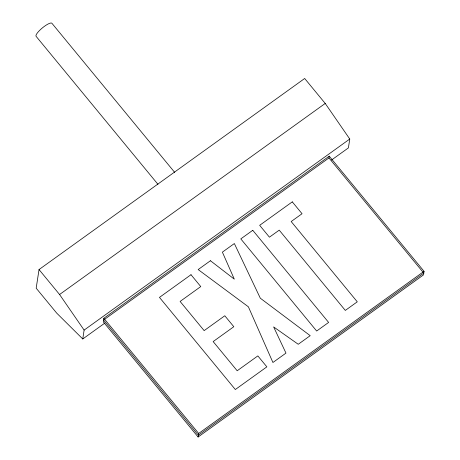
<?xml version="1.0" encoding="UTF-8"?>
<svg xmlns="http://www.w3.org/2000/svg" width="460" height="460" viewBox="0 0 460 460"><rect width="100%" height="100%" fill="white"/><g stroke="black" fill="none" stroke-linecap="round" stroke-linejoin="round"><path stroke-width="0.69" d="M331.51 160.051L348.404 147.901L349.761 139.029L325.22 103.442L304.675 78.487L39.031 269.56L36.179 288.19L56.724 313.139L82.76 338.974L104.897 323.052M82.76 338.974L84.117 330.102L59.576 294.515L39.031 269.56M103.834 318.285L103.293 321.839L198.116 437L423.516 274.879L424.057 271.331L329.228 156.17L103.834 318.285L198.662 433.452L198.116 437M104.144 319.642L328.957 157.941L329.228 156.17M59.576 294.515L325.22 103.442M84.117 330.102L349.761 139.029M198.662 433.452L424.057 271.331M328.957 157.941L423.786 273.108L198.386 435.223L103.563 320.062M174.691 172.396L51.911 23.276A10.252 2.478 -39.5 0 0 42.435 27.859A10.252 2.478 -39.5 0 0 36.075 36.3L157.947 184.305M190.998 274.718L159.465 297.401L235.33 389.528L266.858 366.85L257.847 355.902L237.187 370.766L213.152 341.573L233.812 326.715L224.796 315.767L204.142 330.625L180.107 301.438L200.761 286.58L190.998 274.718M210.444 260.734L198.162 269.566L248.383 306.808L272.918 362.491L285.97 353.107L273.637 326.922L298.247 344.275L310.207 335.673L260.325 298.218L234.347 243.541L222.387 252.143L234.301 279.145L210.444 260.734M252.764 230.293L240.804 238.895L316.664 331.027L328.624 322.425L252.764 230.293M292.29 201.865L259.67 225.325L269.433 237.182L279.22 230.144L345.316 310.419L357.276 301.817L291.18 221.542L302.053 213.722L292.29 201.865"/></g></svg>
